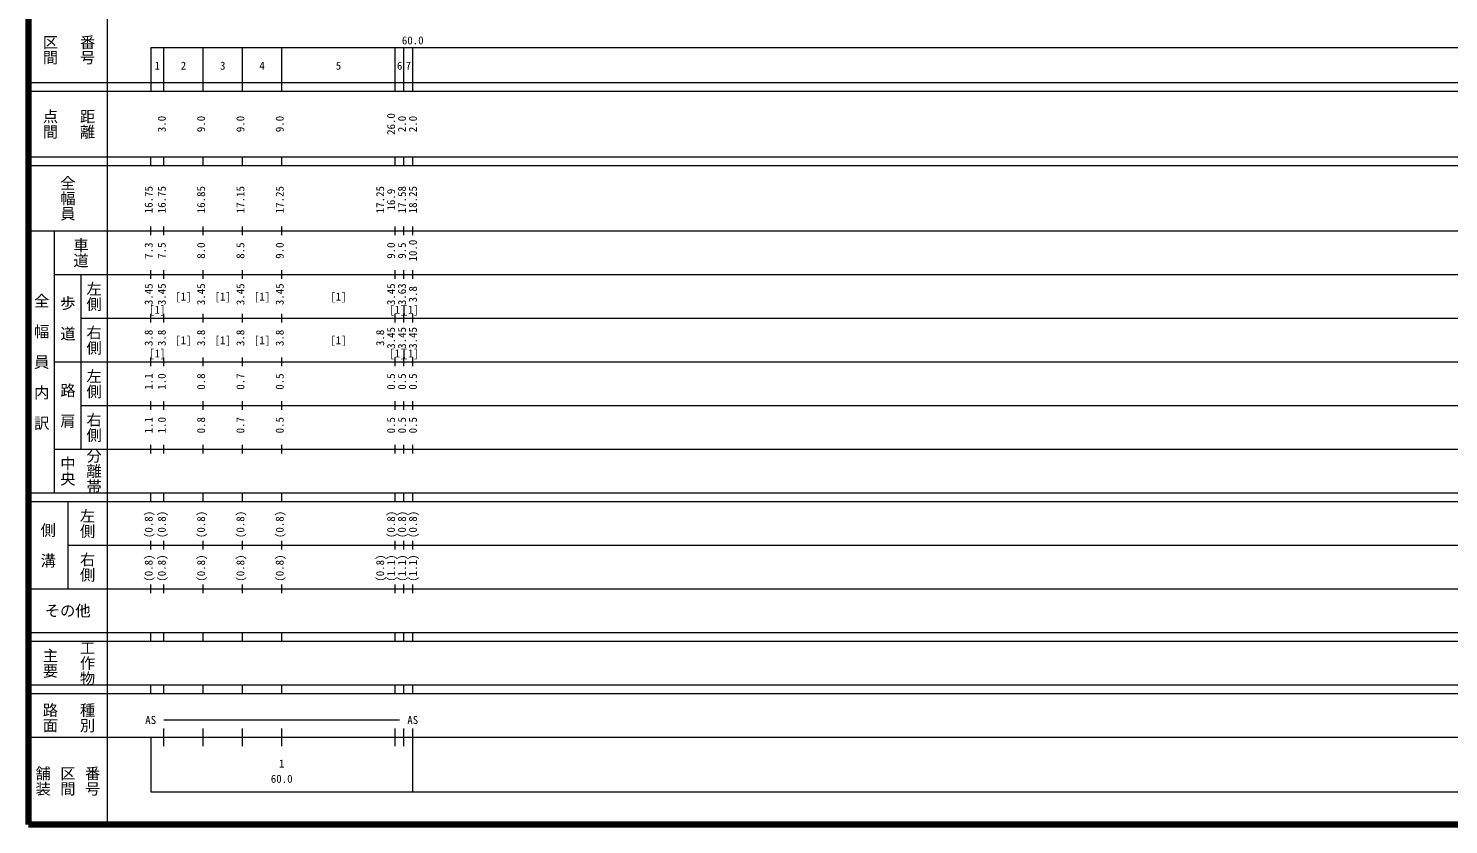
# Model space of a CAD drawing. Units: millimetres on the paper, enlarged 1000 times. Extents: x 40000 to 680000, y 20000 to 380000.
# Drawn here: x 40000 to 365183, y 20000 to 202409 of the extents above; entities that cross this region are included whole.
import ezdxf
from ezdxf.enums import TextEntityAlignment as Align

# ---------------------------------------------------------------- set-up
doc = ezdxf.new("R2010")
doc.units = ezdxf.units.MM
doc.header["$LTSCALE"] = 1000
doc.layers.add('M-TTL', color=2, linetype='Continuous', lineweight=140)
doc.layers.add('M-TTL-BAND', color=7, linetype='Continuous', lineweight=13)
doc.styles.add('@ＭＳ ゴシック', font='')
doc.styles.add('ＭＳ ゴシック', font='')
doc.styles.get('@ＭＳ ゴシック').set_extended_font_data('@MS Gothic')
doc.styles.get('ＭＳ ゴシック').set_extended_font_data('MS Gothic')

msp = doc.modelspace()

# ---------------------------------------------------------------- linework, layer by layer
at = {"layer": 'M-TTL'}
for p, q in [((40000, 380000), (40000, 20000)), ((40000, 20000), (680000, 20000))]:
    msp.add_line(p, q, dxfattribs=at)
at = {"layer": 'M-TTL-BAND'}
for p, q in [((58000, 370000), (58000, 20000)), ((68000, 198000), (579000, 198000)), ((68000, 198000), (68000, 188000)), ((71000, 188000), (71000, 198000)), ((80000, 188000), (80000, 198000)), ((89000, 188000), (89000, 198000)), ((98000, 188000), (98000, 198000)), ((124000, 188000), (124000, 198000)), ((126000, 188000), (126000, 198000)), ((128000, 188000), (128000, 198000)), ((40000, 190000), (579000, 190000)), ((40000, 188000), (579000, 188000)), ((40000, 173000), (579000, 173000)), ((68000, 171000), (68000, 173000)), ((71000, 171000), (71000, 173000)), ((80000, 171000), (80000, 173000)), ((89000, 171000), (89000, 173000)), ((98000, 171000), (98000, 173000)), ((124000, 171000), (124000, 173000)), ((126000, 171000), (126000, 173000)), ((128000, 171000), (128000, 173000)), ((40000, 171000), (579000, 171000)), ((68000, 155000), (68000, 157000)), ((71000, 155000), (71000, 157000)), ((80000, 155000), (80000, 157000)), ((89000, 155000), (89000, 157000)), ((98000, 155000), (98000, 157000)), ((124000, 155000), (124000, 157000)), ((126000, 155000), (126000, 157000)), ((128000, 155000), (128000, 157000)), ((40000, 156000), (579000, 156000)), ((46000, 96000), (46000, 156000)), ((68000, 145000), (68000, 147000)), ((71000, 145000), (71000, 147000)), ((80000, 145000), (80000, 147000)), ((89000, 145000), (89000, 147000)), ((98000, 145000), (98000, 147000)), ((124000, 145000), (124000, 147000)), ((126000, 145000), (126000, 147000)), ((128000, 145000), (128000, 147000)), ((46000, 146000), (579000, 146000)), ((52000, 146000), (52000, 106000)), ((68000, 135000), (68000, 137000)), ((71000, 135000), (71000, 137000)), ((80000, 135000), (80000, 137000)), ((89000, 135000), (89000, 137000)), ((98000, 135000), (98000, 137000)), ((124000, 135000), (124000, 137000)), ((126000, 135000), (126000, 137000)), ((128000, 135000), (128000, 137000)), ((52000, 136000), (579000, 136000)), ((68000, 125000), (68000, 127000)), ((71000, 125000), (71000, 127000)), ((80000, 125000), (80000, 127000)), ((89000, 125000), (89000, 127000)), ((98000, 125000), (98000, 127000)), ((124000, 125000), (124000, 127000)), ((126000, 125000), (126000, 127000)), ((128000, 125000), (128000, 127000)), ((46000, 126000), (579000, 126000)), ((52000, 116000), (579000, 116000)), ((68000, 115000), (68000, 117000)), ((71000, 115000), (71000, 117000)), ((80000, 115000), (80000, 117000)), ((89000, 115000), (89000, 117000)), ((98000, 115000), (98000, 117000)), ((124000, 115000), (124000, 117000)), ((126000, 115000), (126000, 117000)), ((128000, 115000), (128000, 117000)), ((46000, 106000), (579000, 106000)), ((68000, 105000), (68000, 107000)), ((71000, 105000), (71000, 107000)), ((80000, 105000), (80000, 107000)), ((89000, 105000), (89000, 107000)), ((98000, 105000), (98000, 107000)), ((124000, 105000), (124000, 107000)), ((126000, 105000), (126000, 107000)), ((128000, 105000), (128000, 107000)), ((40000, 96000), (579000, 96000)), ((68000, 94000), (68000, 96000)), ((71000, 94000), (71000, 96000)), ((80000, 94000), (80000, 96000)), ((89000, 94000), (89000, 96000)), ((98000, 94000), (98000, 96000)), ((124000, 94000), (124000, 96000)), ((126000, 94000), (126000, 96000)), ((128000, 94000), (128000, 96000)), ((40000, 94000), (579000, 94000)), ((49000, 94000), (49000, 74000)), ((68000, 83000), (68000, 85000)), ((71000, 83000), (71000, 85000)), ((80000, 83000), (80000, 85000)), ((89000, 83000), (89000, 85000)), ((98000, 83000), (98000, 85000)), ((124000, 83000), (124000, 85000)), ((126000, 83000), (126000, 85000)), ((128000, 83000), (128000, 85000)), ((49000, 84000), (579000, 84000)), ((68000, 73000), (68000, 75000)), ((71000, 73000), (71000, 75000)), ((80000, 73000), (80000, 75000)), ((89000, 73000), (89000, 75000)), ((98000, 73000), (98000, 75000)), ((124000, 73000), (124000, 75000)), ((126000, 73000), (126000, 75000)), ((128000, 73000), (128000, 75000)), ((40000, 74000), (579000, 74000)), ((40000, 64000), (579000, 64000)), ((40000, 62000), (579000, 62000)), ((68000, 62000), (68000, 64000)), ((71000, 62000), (71000, 64000)), ((80000, 62000), (80000, 64000)), ((89000, 62000), (89000, 64000)), ((98000, 62000), (98000, 64000)), ((124000, 62000), (124000, 64000)), ((126000, 62000), (126000, 64000)), ((128000, 62000), (128000, 64000)), ((40000, 52000), (579000, 52000)), ((40000, 50000), (579000, 50000)), ((68000, 50000), (68000, 52000)), ((71000, 50000), (71000, 52000)), ((80000, 50000), (80000, 52000)), ((89000, 50000), (89000, 52000)), ((98000, 50000), (98000, 52000)), ((124000, 50000), (124000, 52000)), ((126000, 50000), (126000, 52000)), ((128000, 50000), (128000, 52000)), ((71000, 44000), (125000, 44000)), ((40000, 40000), (579000, 40000)), ((68000, 40000), (68000, 27500)), ((71000, 38000), (71000, 42000)), ((80000, 38000), (80000, 42000)), ((89000, 38000), (89000, 42000)), ((98000, 38000), (98000, 42000)), ((124000, 38000), (124000, 42000)), ((126000, 38000), (126000, 42000)), ((128000, 27500), (128000, 42000)), ((68000, 27500), (579000, 27500))]:
    msp.add_line(p, q, dxfattribs=at)

# ---------------------------------------------------------------- texts
at = {"layer": 'M-TTL-BAND', "style": '@ＭＳ ゴシック'}
for s, p in [('区間', (45000, 197500)), ('番号', (53500, 197500)), ('点間', (45000, 180500)), ('距離', (53500, 180500)), ('全幅員', (49000, 163500)), ('車道', (52000, 151000)), ('左側', (55000, 141000)), ('全\u3000幅\u3000員\u3000内\u3000訳', (43000, 126000)), ('歩\u3000道', (49000, 136000)), ('右側', (55000, 131000)), ('左側', (55000, 121000)), ('路\u3000肩', (49000, 116000)), ('右側', (55000, 111000)), ('中央', (49000, 101000)), ('分離帯', (55000, 101000)), ('左側', (53500, 89000)), ('側\u3000溝', (44500, 84000)), ('右側', (53500, 79000)), ('主要', (45000, 57000)), ('工作物', (53500, 57000)), ('路面', (45000, 44500)), ('種別', (53500, 44500)), ('舗装', (43333, 30000)), ('区間', (49000, 30000)), ('番号', (54667, 30000))]:
    msp.add_text(s, height=2566, rotation=270, dxfattribs=at).set_placement(p, align=Align.MIDDLE_CENTER)
at = {"layer": 'M-TTL-BAND', "style": 'ＭＳ ゴシック'}
for s, p in [('60.0', (128000, 198195)), ('1', (69500, 192405)), ('2', (75500, 192405)), ('3', (84500, 192405)), ('4', (93500, 192405)), ('5', (111000, 192405)), ('6', (125000, 192405)), ('7', (127000, 192405)), ('[1]', (75500, 139500)), ('[1]', (84500, 139500)), ('[1]', (93500, 139500)), ('[1]', (111000, 139500)), ('[1]', (69500, 136500)), ('[1]', (124500, 136500)), ('[1]', (127500, 136500)), ('[1]', (75500, 129500)), ('[1]', (84500, 129500)), ('[1]', (93500, 129500)), ('[1]', (111000, 129500)), ('[1]', (69500, 126500)), ('[1]', (124500, 126500)), ('[1]', (127500, 126500)), ('AS', (68000, 42500)), ('AS', (128000, 42500)), ('1', (98000, 32523)), ('60.0', (98000, 29033))]:
    msp.add_text(s, height=1833, dxfattribs=at).set_placement(p, align=Align.BOTTOM_CENTER)
for s, p in [('3.0', (72000, 180500)), ('9.0', (81000, 180500)), ('9.0', (90000, 180500)), ('9.0', (99000, 180500)), ('26.0', (124500, 180500)), ('2.0', (127000, 180500)), ('2.0', (129500, 180500)), ('16.75', (69000, 163174)), ('16.75', (72000, 163174)), ('16.85', (81000, 163174)), ('17.15', (90000, 163174)), ('17.25', (99000, 163174)), ('17.25', (122000, 163174)), ('17.58', (127000, 163174)), ('18.25', (129500, 163174)), ('16.9', (124500, 163174)), ('7.3', (69000, 151500)), ('7.5', (72000, 151500)), ('8.0', (81000, 151500)), ('8.5', (90000, 151500)), ('9.0', (99000, 151500)), ('9.0', (124500, 151500)), ('9.5', (127000, 151500)), ('10.0', (129500, 151500)), ('3.45', (69000, 141500)), ('3.45', (72000, 141500)), ('3.45', (81000, 141500)), ('3.45', (90000, 141500)), ('3.45', (99000, 141500)), ('3.45', (124500, 141500)), ('3.63', (127000, 141500)), ('3.8', (129500, 141500)), ('3.45', (124500, 131500)), ('3.45', (127000, 131500)), ('3.45', (129500, 131500)), ('3.8', (69000, 131500)), ('3.8', (72000, 131500)), ('3.8', (81000, 131500)), ('3.8', (90000, 131500)), ('3.8', (99000, 131500)), ('3.8', (122000, 131500)), ('1.1', (69000, 121500)), ('1.0', (72000, 121500)), ('0.8', (81000, 121500)), ('0.7', (90000, 121500)), ('0.5', (99000, 121500)), ('0.5', (124500, 121500)), ('0.5', (127000, 121500)), ('0.5', (129500, 121500)), ('1.1', (69000, 111500)), ('1.0', (72000, 111500)), ('0.8', (81000, 111500)), ('0.7', (90000, 111500)), ('0.5', (99000, 111500)), ('0.5', (124500, 111500)), ('0.5', (127000, 111500)), ('0.5', (129500, 111500)), ('(0.8)', (69000, 88764)), ('(0.8)', (72000, 88764)), ('(0.8)', (81000, 88764)), ('(0.8)', (90000, 88764)), ('(0.8)', (99000, 88764)), ('(0.8)', (124500, 88764)), ('(0.8)', (127000, 88764)), ('(0.8)', (129500, 88764)), ('(0.8)', (69000, 78764)), ('(0.8)', (72000, 78764)), ('(0.8)', (81000, 78764)), ('(0.8)', (90000, 78764)), ('(0.8)', (99000, 78764)), ('(0.8)', (122000, 78764)), ('(1.1)', (124500, 78764)), ('(1.1)', (127000, 78764)), ('(1.1)', (129500, 78764))]:
    msp.add_text(s, height=1833, rotation=90, dxfattribs=at).set_placement(p, align=Align.BOTTOM_CENTER)
msp.add_text('その他', height=2566, dxfattribs=at).set_placement((49000, 69000), align=Align.MIDDLE_CENTER)

doc.saveas('drawing.dxf')
